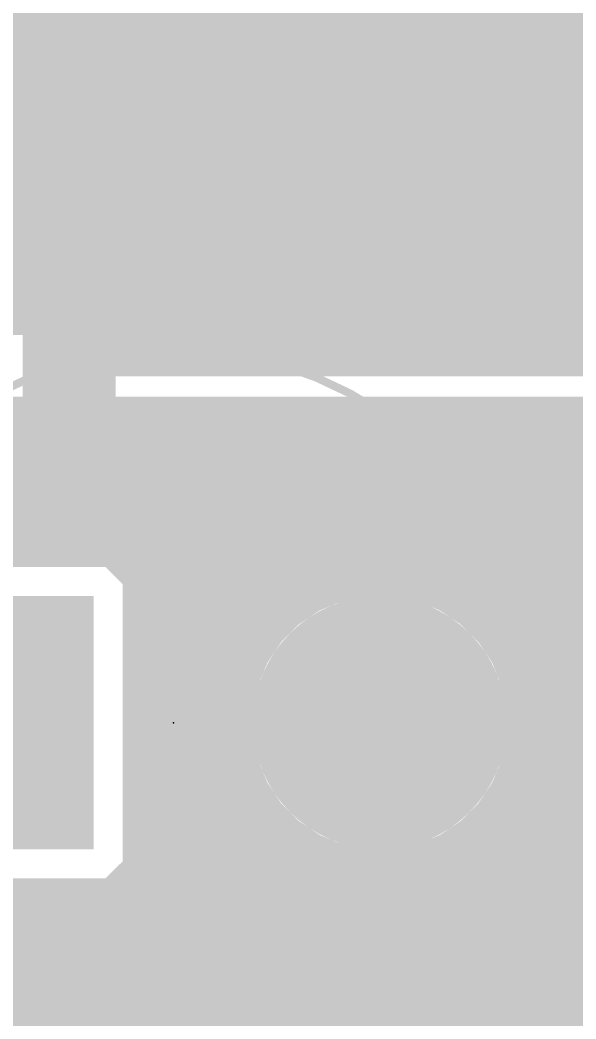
# Model space of a CAD drawing. Extents: x -1.3 to 57, y -0.1 to 23.2.
# Drawn here: x 32.33 to 35.75, y 6.05 to 12.2 of the extents above; entities that cross this region are included whole.
import ezdxf

# ---------------------------------------------------------------- set-up
doc = ezdxf.new("R2010")
doc.units = 0
for name, color, linetype in [('1', 12, 'CONTINUOUS'), ('16', 132, 'CONTINUOUS'), ('17', 110, 'CONTINUOUS'), ('21', 253, 'CONTINUOUS'), ('23', 53, 'CONTINUOUS'), ('25', 253, 'CONTINUOUS'), ('39', 12, 'CONTINUOUS'), ('51', 253, 'CONTINUOUS')]:
    doc.layers.add(name, color=color, linetype=linetype)

# ---------------------------------------------------------------- blocks, each defined once
blk = doc.blocks.new('ROUNDP')
at = {"const_width": 0.5}
blk.add_lwpolyline([(0, -0.25, 1), (0, 0.25, 1), (0, -0.25)], format="xyb", dxfattribs=at)
blk = doc.blocks.new('SQUAREP')
blk.add_solid([(-0.5, -0.5), (0.5, -0.5), (-0.5, 0.5), (0.5, 0.5)])
blk = doc.blocks.new('RECT')
blk.add_solid([(-0.5, -0.5), (0.5, -0.5), (-0.5, 0.5), (0.5, 0.5)])

msp = doc.modelspace()

# ---------------------------------------------------------------- linework, layer by layer
at = {"layer": '1'}
for points, const_width in [([(29.4362, 12.192), (44.9072, 12.192)], 0.3048), ([(32.5908, 11.9222), (31.4172, 11.9222)], 0.3048), ([(32.7842, 11.7288), (32.5908, 11.9222)], 0.3048), ([(32.6258, 11.8872), (39.2562, 11.8872)], 0.3048), ([(32.7842, 10.4552), (32.7842, 11.7288)], 0.3048), ([(32.7842, 11.5824), (39.0978, 11.5824)], 0.3048), ([(32.7842, 11.2776), (39.0978, 11.2776)], 0.3048), ([(32.7842, 10.9728), (39.0978, 10.9728)], 0.3048), ([(32.7842, 10.668), (39.0978, 10.668)], 0.3048), ([(32.5908, 10.2618), (32.7842, 10.4552)], 0.3048), ([(32.6922, 10.3632), (39.1898, 10.3632)], 0.3048), ([(32.4993, 8.9842), (32.4993, 10.2618)], 0.3048), ([(32.4993, 10.2618), (32.5908, 10.2618)], 0.3048), ([(39.243, 10.16), (32.766, 10.16)], 0.3048), ([(32.766, 10.16), (32.766, 8.9842)], 0.3048), ([(32.4993, 10.0584), (32.766, 10.0584)], 0.3048), ([(32.4993, 9.7536), (32.766, 9.7536)], 0.3048), ([(32.4993, 9.4488), (32.766, 9.4488)], 0.3048), ([(33.2994, 9.398), (38.5826, 9.398)], 0.254), ([(33.2994, 1.2192), (33.2994, 9.398)], 0.254), ([(32.4993, 9.144), (32.766, 9.144)], 0.3048), ([(33.2994, 9.144), (38.5826, 9.144)], 0.254), ([(32.766, 8.9842), (32.4993, 8.9842)], 0.3048), ([(33.2994, 8.89), (38.5826, 8.89)], 0.254), ([(34.2794, 8.7461), (34.1144, 8.6778)], 0.254), ([(34.417, 8.7735), (34.2794, 8.7461)], 0.254), ([(34.417, 8.001), (34.417, 8.7735)], 0.254), ([(34.671, 8.7735), (34.671, 8.001)], 0.254), ([(34.8086, 8.7461), (34.671, 8.7735)], 0.254), ([(34.9736, 8.6778), (34.8086, 8.7461)], 0.254), ([(34.1144, 8.6778), (33.9658, 8.5785)], 0.254), ([(35.1222, 8.5785), (34.9736, 8.6778)], 0.254), ([(33.2994, 8.636), (34.0519, 8.636)], 0.254), ([(34.417, 8.636), (34.671, 8.636)], 0.254), ([(35.0361, 8.636), (36.8459, 8.636)], 0.254), ([(33.9658, 8.5785), (33.8395, 8.4522)], 0.254), ([(35.2485, 8.4522), (35.1222, 8.5785)], 0.254), ([(33.8395, 8.4522), (33.7402, 8.3036)], 0.254), ([(35.3478, 8.3036), (35.2485, 8.4522)], 0.254), ([(33.2994, 8.382), (33.7926, 8.382)], 0.254), ([(34.417, 8.382), (34.671, 8.382)], 0.254), ([(35.2954, 8.382), (36.5866, 8.382)], 0.254), ([(33.7402, 8.3036), (33.6719, 8.1386)], 0.254), ([(35.4161, 8.1386), (35.3478, 8.3036)], 0.254), ([(33.2994, 8.128), (33.6698, 8.128)], 0.254), ([(33.6719, 8.1386), (33.6445, 8.001)], 0.254), ([(34.417, 8.128), (34.671, 8.128)], 0.254), ([(35.4435, 8.001), (35.4161, 8.1386)], 0.254), ([(35.4182, 8.128), (36.4638, 8.128)], 0.254), ([(33.6445, 8.001), (34.417, 8.001)], 0.254), ([(34.671, 8.001), (34.417, 8.001)], 0.254), ([(34.417, 8.001), (34.417, 7.747)], 0.254), ([(34.671, 7.747), (34.671, 8.001)], 0.254), ([(34.671, 8.001), (35.4435, 8.001)], 0.254), ([(33.2994, 7.874), (34.417, 7.874)], 0.254), ([(34.671, 7.874), (37.211, 7.874)], 0.254), ([(34.417, 7.747), (33.6445, 7.747)], 0.254), ([(33.6445, 7.747), (33.6719, 7.6094)], 0.254), ([(34.417, 6.9745), (34.417, 7.747)], 0.254), ([(34.417, 7.747), (34.671, 7.747)], 0.254), ([(34.671, 7.747), (34.671, 6.9745)], 0.254), ([(35.4435, 7.747), (34.671, 7.747)], 0.254), ([(35.4161, 7.6094), (35.4435, 7.747)], 0.254), ([(33.2994, 7.62), (33.6698, 7.62)], 0.254), ([(33.6719, 7.6094), (33.7402, 7.4444)], 0.254), ([(34.417, 7.62), (34.671, 7.62)], 0.254), ([(35.3478, 7.4444), (35.4161, 7.6094)], 0.254), ([(35.4182, 7.62), (36.4638, 7.62)], 0.254), ([(33.7402, 7.4444), (33.8395, 7.2958)], 0.254), ([(35.2485, 7.2958), (35.3478, 7.4444)], 0.254), ([(33.2994, 7.366), (33.7926, 7.366)], 0.254), ([(34.417, 7.366), (34.671, 7.366)], 0.254), ([(35.2954, 7.366), (36.5866, 7.366)], 0.254), ([(33.8395, 7.2958), (33.9658, 7.1695)], 0.254), ([(35.1222, 7.1695), (35.2485, 7.2958)], 0.254), ([(33.9658, 7.1695), (34.1144, 7.0702)], 0.254), ([(34.9736, 7.0702), (35.1222, 7.1695)], 0.254), ([(33.2994, 7.112), (34.0519, 7.112)], 0.254), ([(34.1144, 7.0702), (34.2794, 7.0019)], 0.254), ([(34.417, 7.112), (34.671, 7.112)], 0.254), ([(34.8086, 7.0019), (34.9736, 7.0702)], 0.254), ([(35.0361, 7.112), (36.8459, 7.112)], 0.254), ([(34.2794, 7.0019), (34.417, 6.9745)], 0.254), ([(34.671, 6.9745), (34.8086, 7.0019)], 0.254), ([(33.2994, 6.858), (38.5826, 6.858)], 0.254), ([(32.4993, 6.7638), (32.766, 6.7638)], 0.3048), ([(32.4993, 6.4282), (32.4993, 6.7638)], 0.3048), ([(32.766, 6.7638), (32.766, 3.9042)], 0.3048), ([(32.4993, 6.7056), (32.766, 6.7056)], 0.3048), ([(33.2994, 6.604), (38.5826, 6.604)], 0.254), ([(32.4993, 3.9042), (32.4993, 6.4282)], 0.3048), ([(32.4993, 6.4008), (32.766, 6.4008)], 0.3048), ([(33.2994, 6.35), (38.5826, 6.35)], 0.254), ([(32.4993, 6.096), (32.766, 6.096)], 0.3048), ([(33.2994, 6.096), (38.5826, 6.096)], 0.254)]:
    msp.add_lwpolyline(points, dxfattribs=dict(at, const_width=const_width))
for points, const_width in [([(32.6447, 11.9761, 1), (32.5369, 11.8683)], 0.1524), ([(32.5908, 11.846, 1), (32.5908, 11.9984)], 0.1524), ([(32.6258, 11.9634, 1), (32.6258, 11.811)], 0.1524), ([(32.8604, 11.7288, 1), (32.708, 11.7288)], 0.1524), ([(32.7303, 11.6749, 1), (32.8381, 11.7827)], 0.1524), ([(32.7842, 11.6586, 1), (32.7842, 11.5062)], 0.1524), ([(32.7842, 11.3538, 1), (32.7842, 11.2014)], 0.1524), ([(32.7842, 11.049, 1), (32.7842, 10.8966)], 0.1524), ([(32.7842, 10.7442, 1), (32.7842, 10.5918)], 0.1524), ([(32.8381, 10.4013, 1), (32.7303, 10.5091)], 0.1524), ([(32.708, 10.4552, 1), (32.8604, 10.4552)], 0.1524), ([(32.6922, 10.4394, 1), (32.6922, 10.287)], 0.1524), ([(32.5755, 10.2618, 1), (32.4231, 10.2618)], 0.1524), ([(32.4993, 10.338, 1), (32.4993, 10.1856)], 0.1524), ([(32.5908, 10.1856, 1), (32.5908, 10.338)], 0.1524), ([(32.5369, 10.3157, 1), (32.6447, 10.2079)], 0.1524), ([(32.766, 10.2362, 1), (32.766, 10.0838)], 0.1524), ([(32.8422, 10.16, 1), (32.6898, 10.16)], 0.1524), ([(32.4993, 10.1346, 1), (32.4993, 9.9822)], 0.1524), ([(32.766, 9.9822, 1), (32.766, 10.1346)], 0.1524), ([(32.4993, 9.8298, 1), (32.4993, 9.6774)], 0.1524), ([(32.766, 9.6774, 1), (32.766, 9.8298)], 0.1524), ([(32.4993, 9.525, 1), (32.4993, 9.3726)], 0.1524), ([(32.766, 9.3726, 1), (32.766, 9.525)], 0.1524), ([(33.2994, 9.4615, 1), (33.2994, 9.3345)], 0.127), ([(33.3629, 9.398, 1), (33.2359, 9.398)], 0.127), ([(32.4993, 9.2202, 1), (32.4993, 9.0678)], 0.1524), ([(32.766, 9.0678, 1), (32.766, 9.2202)], 0.1524), ([(33.2994, 9.2075, 1), (33.2994, 9.0805)], 0.127), ([(32.4993, 9.0604, 1), (32.4993, 8.908)], 0.1524), ([(32.766, 8.908, 1), (32.766, 9.0604)], 0.1524), ([(32.4231, 8.9842, 1), (32.5755, 8.9842)], 0.1524), ([(32.6898, 8.9842, 1), (32.8422, 8.9842)], 0.1524), ([(33.2994, 8.9535, 1), (33.2994, 8.8265)], 0.127), ([(34.267, 8.8084, 1), (34.2918, 8.6839)], 0.127), ([(34.3037, 8.6875, 1), (34.2551, 8.8048)], 0.127), ([(34.4805, 8.7735, 1), (34.3535, 8.7735)], 0.127), ([(34.4294, 8.7112, 1), (34.4046, 8.8358)], 0.127), ([(34.7345, 8.7735, 1), (34.6075, 8.7735)], 0.127), ([(34.6834, 8.8358, 1), (34.6586, 8.7112)], 0.127), ([(34.8329, 8.8048, 1), (34.7843, 8.6875)], 0.127), ([(34.7962, 8.6839, 1), (34.821, 8.8084)], 0.127), ([(34.0901, 8.7364, 1), (34.1387, 8.6191)], 0.127), ([(34.1497, 8.625, 1), (34.0791, 8.7306)], 0.127), ([(35.0089, 8.7306, 1), (34.9383, 8.625)], 0.127), ([(34.9493, 8.6191, 1), (34.9979, 8.7364)], 0.127), ([(33.2994, 8.6995, 1), (33.2994, 8.5725)], 0.127), ([(34.0519, 8.5725, 1), (34.0519, 8.6995)], 0.127), ([(34.417, 8.6995, 1), (34.417, 8.5725)], 0.127), ([(34.671, 8.5725, 1), (34.671, 8.6995)], 0.127), ([(35.0361, 8.6995, 1), (35.0361, 8.5725)], 0.127), ([(33.9305, 8.6313, 1), (34.0011, 8.5257)], 0.127), ([(34.0107, 8.5336, 1), (33.9209, 8.6234)], 0.127), ([(35.1671, 8.6234, 1), (35.0773, 8.5336)], 0.127), ([(35.0869, 8.5257, 1), (35.1575, 8.6313)], 0.127), ([(33.7946, 8.4971, 1), (33.8844, 8.4073)], 0.127), ([(33.8923, 8.4169, 1), (33.7867, 8.4875)], 0.127), ([(35.3013, 8.4875, 1), (35.1957, 8.4169)], 0.127), ([(35.2036, 8.4073, 1), (35.2934, 8.4971)], 0.127), ([(33.2994, 8.4455, 1), (33.2994, 8.3185)], 0.127), ([(33.7926, 8.3185, 1), (33.7926, 8.4455)], 0.127), ([(34.417, 8.4455, 1), (34.417, 8.3185)], 0.127), ([(34.671, 8.3185, 1), (34.671, 8.4455)], 0.127), ([(35.2954, 8.4455, 1), (35.2954, 8.3185)], 0.127), ([(33.7989, 8.2793, 1), (33.6816, 8.3279)], 0.127), ([(35.4064, 8.3279, 1), (35.2891, 8.2793)], 0.127), ([(33.6874, 8.3389, 1), (33.793, 8.2683)], 0.127), ([(35.295, 8.2683, 1), (35.4006, 8.3389)], 0.127), ([(33.2994, 8.1915, 1), (33.2994, 8.0645)], 0.127), ([(33.7341, 8.1262, 1), (33.6096, 8.151)], 0.127), ([(33.6698, 8.0645, 1), (33.6698, 8.1915)], 0.127), ([(34.417, 8.1915, 1), (34.417, 8.0645)], 0.127), ([(34.671, 8.0645, 1), (34.671, 8.1915)], 0.127), ([(35.4784, 8.151, 1), (35.3539, 8.1262)], 0.127), ([(35.4182, 8.1915, 1), (35.4182, 8.0645)], 0.127), ([(33.6132, 8.1629, 1), (33.7305, 8.1143)], 0.127), ([(35.3575, 8.1143, 1), (35.4748, 8.1629)], 0.127), ([(33.6445, 8.0645, 1), (33.6445, 7.9375)], 0.127), ([(34.417, 8.0645, 1), (34.417, 7.9375)], 0.127), ([(34.4805, 8.001, 1), (34.3535, 8.001)], 0.127), ([(34.417, 7.9375, 1), (34.417, 8.0645)], 0.127), ([(34.7345, 8.001, 1), (34.6075, 8.001)], 0.127), ([(34.671, 8.0645, 1), (34.671, 7.9375)], 0.127), ([(34.671, 7.9375, 1), (34.671, 8.0645)], 0.127), ([(35.4435, 7.9375, 1), (35.4435, 8.0645)], 0.127), ([(33.5822, 8.0134, 1), (33.7068, 7.9886)], 0.127), ([(34.3535, 8.001, 1), (34.4805, 8.001)], 0.127), ([(34.6075, 8.001, 1), (34.7345, 8.001)], 0.127), ([(35.3812, 7.9886, 1), (35.5058, 8.0134)], 0.127), ([(33.2994, 7.9375, 1), (33.2994, 7.8105)], 0.127), ([(34.417, 7.8105, 1), (34.417, 7.9375)], 0.127), ([(34.671, 7.9375, 1), (34.671, 7.8105)], 0.127), ([(33.6445, 7.8105, 1), (33.6445, 7.6835)], 0.127), ([(33.7068, 7.7594, 1), (33.5822, 7.7346)], 0.127), ([(34.4805, 7.747, 1), (34.3535, 7.747)], 0.127), ([(34.417, 7.8105, 1), (34.417, 7.6835)], 0.127), ([(34.417, 7.6835, 1), (34.417, 7.8105)], 0.127), ([(34.7345, 7.747, 1), (34.6075, 7.747)], 0.127), ([(34.671, 7.8105, 1), (34.671, 7.6835)], 0.127), ([(34.671, 7.6835, 1), (34.671, 7.8105)], 0.127), ([(35.5058, 7.7346, 1), (35.3812, 7.7594)], 0.127), ([(35.4435, 7.6835, 1), (35.4435, 7.8105)], 0.127), ([(34.3535, 7.747, 1), (34.4805, 7.747)], 0.127), ([(34.6075, 7.747, 1), (34.7345, 7.747)], 0.127), ([(33.2994, 7.6835, 1), (33.2994, 7.5565)], 0.127), ([(33.7305, 7.6337, 1), (33.6132, 7.5851)], 0.127), ([(33.6698, 7.5565, 1), (33.6698, 7.6835)], 0.127), ([(34.417, 7.6835, 1), (34.417, 7.5565)], 0.127), ([(34.671, 7.5565, 1), (34.671, 7.6835)], 0.127), ([(35.4182, 7.6835, 1), (35.4182, 7.5565)], 0.127), ([(35.4748, 7.5851, 1), (35.3575, 7.6337)], 0.127), ([(33.6096, 7.597, 1), (33.7341, 7.6218)], 0.127), ([(35.3539, 7.6218, 1), (35.4784, 7.597)], 0.127), ([(33.793, 7.4797, 1), (33.6874, 7.4091)], 0.127), ([(35.4006, 7.4091, 1), (35.295, 7.4797)], 0.127), ([(33.6816, 7.4201, 1), (33.7989, 7.4687)], 0.127), ([(35.2891, 7.4687, 1), (35.4064, 7.4201)], 0.127), ([(33.2994, 7.4295, 1), (33.2994, 7.3025)], 0.127), ([(33.7926, 7.3025, 1), (33.7926, 7.4295)], 0.127), ([(34.417, 7.4295, 1), (34.417, 7.3025)], 0.127), ([(34.671, 7.3025, 1), (34.671, 7.4295)], 0.127), ([(35.2954, 7.4295, 1), (35.2954, 7.3025)], 0.127), ([(33.8844, 7.3407, 1), (33.7946, 7.2509)], 0.127), ([(33.7867, 7.2605, 1), (33.8923, 7.3311)], 0.127), ([(35.1957, 7.3311, 1), (35.3013, 7.2605)], 0.127), ([(35.2934, 7.2509, 1), (35.2036, 7.3407)], 0.127), ([(34.0011, 7.2223, 1), (33.9305, 7.1167)], 0.127), ([(33.9209, 7.1246, 1), (34.0107, 7.2144)], 0.127), ([(35.0773, 7.2144, 1), (35.1671, 7.1246)], 0.127), ([(35.1575, 7.1167, 1), (35.0869, 7.2223)], 0.127), ([(33.2994, 7.1755, 1), (33.2994, 7.0485)], 0.127), ([(34.1387, 7.1289, 1), (34.0901, 7.0116)], 0.127), ([(34.0519, 7.0485, 1), (34.0519, 7.1755)], 0.127), ([(34.417, 7.1755, 1), (34.417, 7.0485)], 0.127), ([(34.671, 7.0485, 1), (34.671, 7.1755)], 0.127), ([(34.9979, 7.0116, 1), (34.9493, 7.1289)], 0.127), ([(35.0361, 7.1755, 1), (35.0361, 7.0485)], 0.127), ([(34.0791, 7.0174, 1), (34.1497, 7.123)], 0.127), ([(34.9383, 7.123, 1), (35.0089, 7.0174)], 0.127), ([(34.2918, 7.0641, 1), (34.267, 6.9396)], 0.127), ([(34.2551, 6.9432, 1), (34.3037, 7.0605)], 0.127), ([(34.4046, 6.9122, 1), (34.4294, 7.0368)], 0.127), ([(34.6586, 7.0368, 1), (34.6834, 6.9122)], 0.127), ([(34.7843, 7.0605, 1), (34.8329, 6.9432)], 0.127), ([(34.821, 6.9396, 1), (34.7962, 7.0641)], 0.127), ([(34.3535, 6.9745, 1), (34.4805, 6.9745)], 0.127), ([(34.6075, 6.9745, 1), (34.7345, 6.9745)], 0.127), ([(33.2994, 6.9215, 1), (33.2994, 6.7945)], 0.127), ([(32.4993, 6.84, 1), (32.4993, 6.6876)], 0.1524), ([(32.5755, 6.7638, 1), (32.4231, 6.7638)], 0.1524), ([(32.8422, 6.7638, 1), (32.6898, 6.7638)], 0.1524), ([(32.766, 6.6876, 1), (32.766, 6.84)], 0.1524), ([(32.4993, 6.7818, 1), (32.4993, 6.6294)], 0.1524), ([(32.766, 6.6294, 1), (32.766, 6.7818)], 0.1524), ([(33.2994, 6.6675, 1), (33.2994, 6.5405)], 0.127), ([(32.5755, 6.4282, 1), (32.4231, 6.4282)], 0.1524), ([(32.4993, 6.477, 1), (32.4993, 6.3246)], 0.1524), ([(32.766, 6.3246, 1), (32.766, 6.477)], 0.1524), ([(32.4231, 6.4282, 1), (32.5755, 6.4282)], 0.1524), ([(33.2994, 6.4135, 1), (33.2994, 6.2865)], 0.127), ([(32.4993, 6.1722, 1), (32.4993, 6.0198)], 0.1524), ([(32.766, 6.0198, 1), (32.766, 6.1722)], 0.1524), ([(33.2994, 6.1595, 1), (33.2994, 6.0325)], 0.127)]:
    msp.add_lwpolyline(points, format="xyb", dxfattribs=dict(at, const_width=const_width))
at = {"layer": '16', "const_width": 0.3048}
for points in [[(20.955, 12.192), (41.0947, 12.192)], [(20.955, 11.8872), (41.0947, 11.8872)], [(20.955, 11.5824), (41.0947, 11.5824)], [(20.955, 11.2776), (41.0947, 11.2776)], [(20.955, 10.9728), (41.0947, 10.9728)], [(20.955, 10.668), (41.0947, 10.668)], [(41.988, 10.414), (22.9108, 10.414)], [(23.5204, 9.7282), (38.6588, 9.7282)], [(23.5204, 9.4488), (38.6588, 9.4488)], [(23.5204, 9.144), (38.6588, 9.144)], [(32.9208, 8.9842), (31.0872, 8.9842)], [(33.1142, 8.7908), (32.9208, 8.9842)], [(33.0658, 8.8392), (38.6588, 8.8392)], [(33.1142, 6.9572), (33.1142, 8.7908)], [(34.272, 8.7706), (34.1023, 8.7003)], [(34.4364, 8.8033), (34.272, 8.7706)], [(34.4364, 7.9816), (34.4364, 8.8033)], [(34.6516, 8.8033), (34.6516, 7.9816)], [(34.816, 8.7706), (34.6516, 8.8033)], [(34.9857, 8.7003), (34.816, 8.7706)], [(34.1023, 8.7003), (33.9496, 8.5982)], [(35.1384, 8.5982), (34.9857, 8.7003)], [(33.9496, 8.5982), (33.8198, 8.4684)], [(35.2682, 8.4684), (35.1384, 8.5982)], [(33.1142, 8.5344), (33.8858, 8.5344)], [(34.4364, 8.5344), (34.6516, 8.5344)], [(35.2022, 8.5344), (36.6798, 8.5344)], [(33.8198, 8.4684), (33.7177, 8.3157)], [(35.3703, 8.3157), (35.2682, 8.4684)], [(33.7177, 8.3157), (33.6474, 8.146)], [(35.4406, 8.146), (35.3703, 8.3157)], [(33.1142, 8.2296), (33.6821, 8.2296)], [(34.4364, 8.2296), (34.6516, 8.2296)], [(35.4059, 8.2296), (36.4761, 8.2296)], [(33.6474, 8.146), (33.6147, 7.9816)], [(35.4733, 7.9816), (35.4406, 8.146)], [(33.6147, 7.9816), (34.4364, 7.9816)], [(34.6516, 7.9816), (34.4364, 7.9816)], [(34.4364, 7.9816), (34.4364, 7.7664)], [(34.6516, 7.7664), (34.6516, 7.9816)], [(34.6516, 7.9816), (35.4733, 7.9816)], [(33.1142, 7.9248), (34.4364, 7.9248)], [(34.6516, 7.9248), (37.2304, 7.9248)], [(34.4364, 7.7664), (33.6147, 7.7664)], [(33.6147, 7.7664), (33.6474, 7.602)], [(34.4364, 6.9447), (34.4364, 7.7664)], [(34.4364, 7.7664), (34.6516, 7.7664)], [(34.6516, 7.7664), (34.6516, 6.9447)], [(35.4733, 7.7664), (34.6516, 7.7664)], [(35.4406, 7.602), (35.4733, 7.7664)], [(33.1142, 7.62), (33.6439, 7.62)], [(33.6474, 7.602), (33.7177, 7.4323)], [(34.4364, 7.62), (34.6516, 7.62)], [(35.3703, 7.4323), (35.4406, 7.602)], [(35.4441, 7.62), (36.4379, 7.62)], [(33.7177, 7.4323), (33.8198, 7.2796)], [(35.2682, 7.2796), (35.3703, 7.4323)], [(33.1142, 7.3152), (33.796, 7.3152)], [(34.4364, 7.3152), (34.6516, 7.3152)], [(35.292, 7.3152), (36.59, 7.3152)], [(33.8198, 7.2796), (33.9496, 7.1498)], [(35.1384, 7.1498), (35.2682, 7.2796)], [(33.9496, 7.1498), (34.1023, 7.0477)], [(34.9857, 7.0477), (35.1384, 7.1498)], [(34.1023, 7.0477), (34.272, 6.9774)], [(34.816, 6.9774), (34.9857, 7.0477)], [(33.1142, 7.0104), (34.1924, 7.0104)], [(34.4364, 7.0104), (34.6516, 7.0104)], [(34.8956, 7.0104), (36.9864, 7.0104)], [(32.9208, 6.7638), (33.1142, 6.9572)], [(34.272, 6.9774), (34.4364, 6.9447)], [(34.6516, 6.9447), (34.816, 6.9774)], [(31.0872, 6.7638), (32.9208, 6.7638)], [(24.0538, 6.7056), (38.6588, 6.7056)], [(24.0538, 6.4008), (38.6588, 6.4008)], [(24.0538, 6.096), (38.6588, 6.096)]]:
    msp.add_lwpolyline(points, dxfattribs=at)
at = {"layer": '16', "const_width": 0.1524}
for points in [[(32.9747, 9.0381, 1), (32.8669, 8.9303)], [(32.9208, 8.908, 1), (32.9208, 9.0604)], [(33.0658, 8.9154, 1), (33.0658, 8.763)], [(33.1904, 8.7908, 1), (33.038, 8.7908)], [(33.0603, 8.7369, 1), (33.1681, 8.8447)], [(34.2572, 8.8453, 1), (34.2869, 8.6958)], [(34.3012, 8.7002, 1), (34.2429, 8.841)], [(34.5126, 8.8033, 1), (34.3602, 8.8033)], [(34.4513, 8.7285, 1), (34.4215, 8.878)], [(34.7278, 8.8033, 1), (34.5754, 8.8033)], [(34.6665, 8.878, 1), (34.6367, 8.7285)], [(34.8451, 8.841, 1), (34.7868, 8.7002)], [(34.8011, 8.6958, 1), (34.8308, 8.8453)], [(34.0732, 8.7707, 1), (34.1315, 8.6299)], [(34.1447, 8.6369, 1), (34.06, 8.7636)], [(35.028, 8.7636, 1), (34.9433, 8.6369)], [(34.9565, 8.6299, 1), (35.0148, 8.7707)], [(33.9073, 8.6616, 1), (33.992, 8.5349)], [(34.0035, 8.5444, 1), (33.8957, 8.6521)], [(35.1923, 8.6521, 1), (35.0845, 8.5444)], [(35.096, 8.5349, 1), (35.1807, 8.6616)], [(33.1142, 8.6106, 1), (33.1142, 8.4582)], [(33.8858, 8.4582, 1), (33.8858, 8.6106)], [(34.4364, 8.6106, 1), (34.4364, 8.4582)], [(34.6516, 8.4582, 1), (34.6516, 8.6106)], [(35.2022, 8.6106, 1), (35.2022, 8.4582)], [(33.8831, 8.426, 1), (33.7564, 8.5107)], [(35.3316, 8.5107, 1), (35.2049, 8.426)], [(33.7659, 8.5223, 1), (33.8736, 8.4145)], [(35.2144, 8.4145, 1), (35.3221, 8.5223)], [(33.6544, 8.358, 1), (33.7811, 8.2733)], [(33.7881, 8.2865, 1), (33.6473, 8.3448)], [(35.4407, 8.3448, 1), (35.2999, 8.2865)], [(35.3069, 8.2733, 1), (35.4336, 8.358)], [(33.1142, 8.3058, 1), (33.1142, 8.1534)], [(33.6821, 8.1534, 1), (33.6821, 8.3058)], [(34.4364, 8.3058, 1), (34.4364, 8.1534)], [(34.6516, 8.1534, 1), (34.6516, 8.3058)], [(35.4059, 8.3058, 1), (35.4059, 8.1534)], [(33.577, 8.1751, 1), (33.7178, 8.1168)], [(33.7222, 8.1311, 1), (33.5727, 8.1608)], [(35.5153, 8.1608, 1), (35.3658, 8.1311)], [(35.3702, 8.1168, 1), (35.511, 8.1751)], [(33.6147, 8.0578, 1), (33.6147, 7.9054)], [(34.4364, 8.0578, 1), (34.4364, 7.9054)], [(34.5126, 7.9816, 1), (34.3602, 7.9816)], [(34.4364, 7.9054, 1), (34.4364, 8.0578)], [(34.7278, 7.9816, 1), (34.5754, 7.9816)], [(34.6516, 8.0578, 1), (34.6516, 7.9054)], [(34.6516, 7.9054, 1), (34.6516, 8.0578)], [(35.4733, 7.9054, 1), (35.4733, 8.0578)], [(33.1142, 8.001, 1), (33.1142, 7.8486)], [(33.54, 7.9965, 1), (33.6895, 7.9667)], [(34.3602, 7.9816, 1), (34.5126, 7.9816)], [(34.4364, 7.8486, 1), (34.4364, 8.001)], [(34.6516, 8.001, 1), (34.6516, 7.8486)], [(34.5754, 7.9816, 1), (34.7278, 7.9816)], [(35.3985, 7.9667, 1), (35.548, 7.9965)], [(33.6147, 7.8426, 1), (33.6147, 7.6902)], [(33.6895, 7.7813, 1), (33.54, 7.7515)], [(34.5126, 7.7664, 1), (34.3602, 7.7664)], [(34.4364, 7.8426, 1), (34.4364, 7.6902)], [(34.4364, 7.6902, 1), (34.4364, 7.8426)], [(34.7278, 7.7664, 1), (34.5754, 7.7664)], [(34.6516, 7.8426, 1), (34.6516, 7.6902)], [(34.6516, 7.6902, 1), (34.6516, 7.8426)], [(35.548, 7.7515, 1), (35.3985, 7.7813)], [(35.4733, 7.6902, 1), (35.4733, 7.8426)], [(34.3602, 7.7664, 1), (34.5126, 7.7664)], [(34.5754, 7.7664, 1), (34.7278, 7.7664)], [(33.1142, 7.6962, 1), (33.1142, 7.5438)], [(33.7178, 7.6312, 1), (33.577, 7.5729)], [(33.6439, 7.5438, 1), (33.6439, 7.6962)], [(34.4364, 7.6962, 1), (34.4364, 7.5438)], [(34.6516, 7.5438, 1), (34.6516, 7.6962)], [(35.4441, 7.6962, 1), (35.4441, 7.5438)], [(35.511, 7.5729, 1), (35.3702, 7.6312)], [(33.5727, 7.5872, 1), (33.7222, 7.6169)], [(35.3658, 7.6169, 1), (35.5153, 7.5872)], [(33.7811, 7.4747, 1), (33.6544, 7.39)], [(35.4336, 7.39, 1), (35.3069, 7.4747)], [(33.6473, 7.4032, 1), (33.7881, 7.4615)], [(35.2999, 7.4615, 1), (35.4407, 7.4032)], [(33.1142, 7.3914, 1), (33.1142, 7.239)], [(33.796, 7.239, 1), (33.796, 7.3914)], [(34.4364, 7.3914, 1), (34.4364, 7.239)], [(34.6516, 7.239, 1), (34.6516, 7.3914)], [(35.292, 7.3914, 1), (35.292, 7.239)], [(33.8736, 7.3335, 1), (33.7659, 7.2257)], [(33.7564, 7.2373, 1), (33.8831, 7.322)], [(35.2049, 7.322, 1), (35.3316, 7.2373)], [(35.3221, 7.2257, 1), (35.2144, 7.3335)], [(33.992, 7.2131, 1), (33.9073, 7.0864)], [(33.8957, 7.0959, 1), (34.0035, 7.2036)], [(35.0845, 7.2036, 1), (35.1923, 7.0959)], [(35.1807, 7.0864, 1), (35.096, 7.2131)], [(34.1315, 7.1181, 1), (34.0732, 6.9773)], [(35.0148, 6.9773, 1), (34.9565, 7.1181)], [(33.1142, 7.0866, 1), (33.1142, 6.9342)], [(34.06, 6.9844, 1), (34.1447, 7.1111)], [(34.1924, 6.9342, 1), (34.1924, 7.0866)], [(34.4364, 7.0866, 1), (34.4364, 6.9342)], [(34.6516, 6.9342, 1), (34.6516, 7.0866)], [(34.8956, 7.0866, 1), (34.8956, 6.9342)], [(34.9433, 7.1111, 1), (35.028, 6.9844)], [(33.1681, 6.9033, 1), (33.0603, 7.0111)], [(34.2869, 7.0522, 1), (34.2572, 6.9027)], [(34.2429, 6.907, 1), (34.3012, 7.0478)], [(34.4215, 6.87, 1), (34.4513, 7.0195)], [(34.6367, 7.0195, 1), (34.6665, 6.87)], [(34.7868, 7.0478, 1), (34.8451, 6.907)], [(34.8308, 6.9027, 1), (34.8011, 7.0522)], [(33.038, 6.9572, 1), (33.1904, 6.9572)], [(34.3602, 6.9447, 1), (34.5126, 6.9447)], [(34.5754, 6.9447, 1), (34.7278, 6.9447)], [(32.8669, 6.8177, 1), (32.9747, 6.7099)], [(32.9208, 6.6876, 1), (32.9208, 6.84)]]:
    msp.add_lwpolyline(points, format="xyb", dxfattribs=at)
at = {"layer": '21', "const_width": 0.1524}
for points in [[(33.4264, 12.5984), (33.4264, 11.5316)], [(33.4264, 11.5316), (32.6136, 11.5316)]]:
    msp.add_lwpolyline(points, dxfattribs=at)
at = {"layer": '21'}
for points, const_width in [([(32.6136, 11.5697, 1), (32.6136, 11.4935)], 0.0762), ([(33.3883, 11.5316, 1), (33.4645, 11.5316)], 0.0762), ([(33.4264, 11.4935, 1), (33.4264, 11.5697)], 0.0762), ([(34.394, 9.124, 0.3839), (32.154, 9.124)], 0.127), ([(34.3728, 9.1004, 1), (34.4152, 9.1476)], 0.0635), ([(32.154, 6.624, 0.3839), (34.394, 6.624)], 0.127), ([(34.4152, 6.6004, 1), (34.3728, 6.6476)], 0.0635)]:
    msp.add_lwpolyline(points, format="xyb", dxfattribs=dict(at, const_width=const_width))
at = {"layer": '23'}
msp.add_point((33.274, 7.874), dxfattribs=at)
at = {"layer": '25', "const_width": 0.1016}
for points in [[(34.4768, 11.4808), (34.4768, 12.1412)], [(34.4768, 12.1412), (34.8437, 11.4808)], [(34.8437, 11.4808), (34.8437, 12.1412)], [(35.1945, 11.7376), (35.6348, 11.7376)]]:
    msp.add_lwpolyline(points, dxfattribs=at)
at = {"layer": '25', "const_width": 0.0508}
for points in [[(34.4991, 12.1535, 1), (34.4546, 12.1289)], [(34.5022, 12.1412, 1), (34.4515, 12.1412)], [(34.8691, 12.1412, 1), (34.8183, 12.1412)], [(35.1945, 11.763, 1), (35.1945, 11.7122)], [(35.6348, 11.7122, 1), (35.6348, 11.763)], [(34.4515, 11.4808, 1), (34.5022, 11.4808)], [(34.8183, 11.4808, 1), (34.8691, 11.4808)], [(34.8215, 11.4685, 1), (34.8659, 11.4931)]]:
    msp.add_lwpolyline(points, format="xyb", dxfattribs=at)
at = {"layer": '39', "const_width": 0.05}
msp.add_lwpolyline([(33.274, 5.574, 1), (33.274, 10.174, 1), (33.274, 5.574)], format="xyb", dxfattribs=at)
at = {"layer": '51', "const_width": 0.1524}
for points in [[(33.4264, 12.8524), (33.4264, 11.5316)], [(33.4264, 11.5316), (30.5816, 11.5316)]]:
    msp.add_lwpolyline(points, dxfattribs=at)
at = {"layer": '51'}
for points, const_width in [([(33.3883, 11.5316, 1), (33.4645, 11.5316)], 0.0762), ([(33.4264, 11.4935, 1), (33.4264, 11.5697)], 0.0762), ([(33.274, 6.194, 1), (33.274, 9.554, 1), (33.274, 6.194)], 0.127)]:
    msp.add_lwpolyline(points, format="xyb", dxfattribs=dict(at, const_width=const_width))

# ---------------------------------------------------------------- block references
at = {"layer": '1', "xscale": 0.9, "rotation": 180}
msp.add_blockref('RECT', (32.004, 11.092), dxfattribs=at)
at = {"layer": '17', "xscale": 1.56, "yscale": 1.56}
for name, p in [('SQUAREP', (32.004, 7.874)), ('SQUAREP', (32.004, 7.874)), ('ROUNDP', (34.544, 7.874)), ('ROUNDP', (34.544, 7.874))]:
    msp.add_blockref(name, p, dxfattribs=at)

doc.saveas('drawing.dxf')
